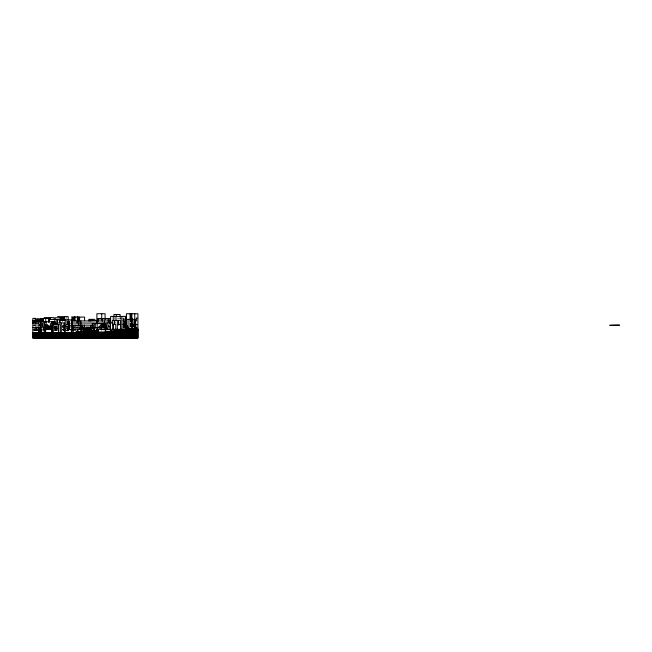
<?xml version="1.0" encoding="UTF-8"?>
<svg xmlns="http://www.w3.org/2000/svg" width="652" height="652" viewBox="0 0 652 652"><rect width="100%" height="100%" fill="white"/><g stroke="black" fill="none" stroke-linecap="round" stroke-linejoin="round"><path stroke-width="0.49" stroke-dasharray="3.26 2.44" d="M135.771 317.989L137.914 317.989M117.27 318.143L121.125 318.143M122.274 318.143L125.803 318.143M136.244 318.094L137.914 318.094M124.997 319.195L123.155 319.195L123.155 324.606L123.13 321.982M122.812 320.034L124.907 320.034M122.372 320.409L124.882 320.409M130.261 320.409L130.677 320.409M122.666 321.452L124.646 321.452L124.646 324.085M122.78 321.982L124.728 321.982M66.096 323.033L70.538 323.033M70.4 323.555L67.906 323.555L67.906 324.085M68.876 323.685L70.204 323.685M65.909 324.085L70.4 324.085M117.409 324.085L119.202 324.085M121.362 324.085L125.803 324.085M130.465 324.085L134.059 324.085M118.142 324.215L120.873 324.215M122.674 324.215L124.915 324.215M130.082 324.215L133.97 324.215M34.165 324.606L34.678 324.606L34.589 325.658M38.924 324.606L43.863 324.606M66.243 324.606L70.4 324.606M117.409 324.606L119.732 324.606M122.674 324.606L127.099 324.606M130.082 324.606L137.914 324.606M130.082 324.737L133.693 324.737M135.795 324.737L137.205 324.737M32.844 325.136L35.469 325.136M38.924 325.136L43.325 325.136M62.299 325.136L70.538 325.136M118.134 325.136L119.023 325.136M123.089 325.136L126.105 325.136M130.082 325.136L137.507 325.136M32.844 325.658L35.893 325.658M37.734 325.658L43.032 325.658M62.445 325.658L70.53 325.658M122.886 325.658L126.105 325.658M130.082 325.658L134.116 325.658M42.551 325.788L43.382 325.788M69.821 325.813L67.335 325.813L67.335 331.086M42.111 326.187L43.48 326.187M54.238 326.187L57.294 326.187M62.445 326.187L64.067 326.187M64.418 326.187L70.53 326.187M108.509 326.187L109.291 326.187M122.886 326.187L126.105 326.187M130.082 326.187L134.116 326.187M42.478 326.318L43.382 326.318M56.105 326.236L56.895 326.236L56.887 331.02M108.419 326.318L109.291 326.318M62.616 326.497L63.855 326.497M42.111 326.709L43.48 326.709M54.238 326.709L58.46 326.709M62.38 326.709L65.436 326.709M66.186 326.709L70.53 326.709M108.419 326.709L109.291 326.709M122.755 326.709L125.111 326.709M130.082 326.709L134.116 326.709M98.248 326.839L99.577 326.839M108.419 326.839L109.748 326.839M54.483 327.231L58.46 327.231M62.299 327.231L70.538 327.231M76.365 327.231L79.251 327.231M98.248 327.231L100.245 327.231M109.748 327.231L108.419 327.231L108.444 324.606M122.755 327.231L126.105 327.231M98.648 327.369L100.074 327.369M52.861 327.76L58.46 327.76M62.445 327.76L64.434 327.76M66.186 327.76L70.4 327.76M76.365 327.76L78.11 327.76M98.248 327.76L100.53 327.76M122.755 327.76L125.502 327.76M54.483 328.282L58.46 328.282M62.918 328.282L64.434 328.282M66.186 328.282L71.394 328.282M76.365 328.282L77.621 328.282M98.509 328.282L100.53 328.282M122.755 328.282L125.991 328.282M33.635 328.812L37.898 328.812M54.483 328.812L58.46 328.812M66.186 328.812L70.4 328.812M32.844 329.333L37.906 329.333M54.483 329.333L58.46 329.333M62.445 329.333L71.964 329.333M62.592 329.545L70.302 329.545M62.592 329.627L70.375 329.602M32.844 329.863L37.906 329.863M54.483 329.863L57.115 329.863M62.445 329.863L70.375 329.863M54.964 329.993L57.115 329.993M32.844 330.385L38.232 330.385M54.475 330.385L58.069 330.385M63.211 330.385L62.845 330.914M64.515 330.385L70.4 330.385M54.475 330.515L56.064 330.515M136.863 318.094L136.863 324.606M136.472 318.094L136.472 324.606M133.587 319.879L133.587 324.606M133.562 326.187L133.562 326.709M133.432 326.709L133.432 322.716L131.647 322.716L131.647 326.709M132.812 324.606L132.812 325.136M132.568 322.716L132.568 326.709M132.364 317.989L132.266 326.709L132.201 317.989M132.022 317.989L132.071 325.136M132.071 325.658L132.071 326.709M131.851 320.768L131.851 326.799M131.769 319.879L131.769 324.606M131.517 317.989L131.517 324.606M131.305 324.085L131.305 324.606M131.264 317.989L131.264 324.606M131.044 317.989L131.109 325.136M130.913 320.768L130.913 326.799M130.881 317.989L130.881 324.606M130.848 325.136L130.848 325.658M130.71 317.989L130.677 325.136M130.587 317.989L130.53 325.136M130.4 317.989L130.465 324.606M124.63 321.452L124.63 324.085M124.475 321.452L124.402 324.606M124.116 324.085L124.116 327.231L124.067 326.709M123.953 324.085L123.953 324.606M123.701 321.452L123.701 324.085M123.448 318.143L123.448 324.085M123.163 326.187L123.163 326.709M120.343 317.41L120.343 319.398M120.107 317.394L120.107 319.301M118.884 321.982L118.933 325.136M118.754 320.034L118.754 324.606M118.452 320.034L118.452 324.606M118.338 324.085L118.338 324.606M115.575 321.77L115.575 323.661M114.76 320.507L114.76 323.808M114.638 317.394L114.638 319.301M114.638 320.254L114.638 323.123M114.385 321.876L114.385 323.767M114.157 320.931L114.141 323.808M108.582 323.914L108.582 327.883M100.245 327.76L100.245 328.282M100.188 327.76L100.188 328.282M99.935 327.76L99.935 328.282M99.406 326.318L99.406 327.231M99.153 325.397L99.153 328.078M98.762 327.231L98.762 327.76M98.648 327.231L98.648 327.76M77.425 327.231L77.425 327.76M77.262 326.522L77.262 327.231M77.278 327.76L77.278 328.282M77.034 326.709L77.034 327.231M76.912 326.522L76.912 327.231M76.806 327.76L76.806 328.282M76.643 327.231L76.643 327.76M70.049 325.658L70.049 326.187M69.78 320.849L69.821 331.086M69.731 323.555L69.731 324.085M69.65 325.658L69.65 326.187M69.674 328.812L69.674 329.333M69.462 325.136L69.462 325.658M69.397 325.813L69.397 331.086M69.308 323.555L69.308 324.085M69.332 327.231L69.332 329.333M69.161 320.849L69.161 330.548M68.941 320.931L68.941 329.333M68.615 320.849L68.615 330.548M68.484 324.085L68.484 323.555L68.411 326.187M68.411 327.231L68.411 329.333M68.387 329.863L68.411 330.914M68.175 321.281L68.175 324.085M68.264 329.863L68.264 330.914M68.036 323.555L68.036 324.085M67.906 329.333L67.906 330.914M67.661 327.76L67.661 328.282M67.539 320.931L67.539 327.231M67.555 328.812L67.555 329.333M67.254 320.931L67.254 323.033M67.164 330.385L67.164 330.914M66.422 324.085L66.422 329.333M66.422 329.863L66.422 330.914M66.219 316.619L66.219 318.486M66.219 319.423L66.219 324.085M63.423 322.789L63.423 330.548M63.211 329.863L63.211 330.914M63.065 330.385L63.065 330.914M62.543 319.879L62.543 321.819M56.854 325.698L56.854 330.548M56.683 330.385L56.683 330.914M56.471 326.187L56.471 330.914M56.333 328.282L56.333 328.812M56.088 325.764L56.121 331.037M55.811 328.812L55.811 329.333M55.754 327.231L55.754 327.76M55.534 326.187L55.534 326.709M55.583 327.231L55.583 331.02M55.127 327.703L55.127 330.572M55.078 325.592L54.964 330.914M54.915 327.76L54.915 328.282M54.809 325.764L54.809 327.76M43.097 322.275L43.097 325.136M42.95 322.275L42.999 326.709M42.763 325.136L42.763 326.709M42.51 322.716L42.51 324.606M42.551 326.187L42.478 326.709M39.911 325.136L39.911 325.658M39.748 324.606L39.748 326.359M39.242 324.606L39.218 326.359M37.449 328.282L37.449 328.812M37.466 329.333L37.466 330.914M37.278 329.333L37.197 330.914M36.936 328.282L36.936 329.333M36.748 329.333L36.748 330.914M36.577 328.282L36.577 328.812M36.577 329.333L36.577 330.914M35.933 328.486L35.933 330.385M35.673 329.333L35.673 330.914M35.485 329.333L35.485 330.914M35.094 329.863L35.094 330.385M34.963 328.282L34.963 328.812M34.874 329.863L34.874 329.333L34.8 330.914M34.589 329.863L34.589 330.914M34.401 329.333L34.401 330.914"/><path stroke-width="0.98" d="M126.504 316.416L110.612 316.416L110.612 323.368M57.555 316.619L68.175 316.619L68.175 320.352M71.956 316.994L72.47 316.994L72.47 320.743M44.124 317.622L54.059 317.622L54.059 319.619M110.612 318.722L97.71 318.828L97.71 320.719M34.678 318.934L40.954 318.934M94.825 319.358L88.811 319.358L88.811 320.931M58.036 319.464L49.047 319.464L49.047 322.112M35.485 320.034L43.325 320.034L43.325 321.909M93.122 320.409L98.15 320.409M32.844 320.67L40.375 320.67M32.844 320.98L36.52 320.98M71.182 320.931L110.758 320.931L110.758 322.822M33.635 321.664L44.295 321.664L44.295 330.597M44.369 321.77L55.061 321.77L55.061 323.767M43.969 321.982L46.088 321.982L46.088 325.764M32.844 322.773L35.933 322.773L35.933 327.532M32.844 322.976L40.905 322.976L40.905 327.899M72.127 323.033L104.638 323.033M57.229 323.661L50.351 323.661L50.351 327.353M102.551 324.085L104.744 324.085M102.234 324.215L104.744 324.215M113.146 324.5L115.763 324.5L115.763 329.863M102.234 324.606L105.966 324.606M102.234 324.737L104.597 324.737M44.149 325.136L47.963 325.136L47.963 326.709M72.127 325.136L93.049 325.136M100.261 325.136L105.966 325.136M106.211 325.267L103.293 325.658M52.584 325.764L51.182 325.764L51.182 328.649M93.301 325.658L90.767 325.658L90.767 327.41M101.101 325.658L106.309 325.658M126.105 325.658L127.523 325.658M71.581 325.813L73.334 325.813L73.334 330.205M50.897 326.187L45.64 326.187L45.664 332.487M126.105 326.187L127.523 326.187M100.53 326.709L103.741 326.709M104.744 326.709L106.211 326.709M126.105 326.709L127.865 326.709M134.581 326.709L135.828 326.709L135.828 327.231M80.881 327.231L82.437 327.231M48.794 327.231L52.038 327.231M73.073 327.231L74.972 327.231M79.911 327.231L94.157 327.231M126.105 327.231L127.865 327.231M134.581 327.231L136.317 327.231L136.317 327.76M79.911 327.394L84.393 327.394L84.393 325.136M91.15 327.369L89.919 327.76M32.844 327.5L39.226 327.5L39.218 332.487M52.641 327.703L39.536 327.76L39.601 332.487M126.105 327.76L127.825 327.76L127.825 328.282M132.429 327.76L131.769 327.76L131.769 328.282M93.546 328.282L88.696 328.282L88.696 330.914M126.105 328.282L128.428 328.282L128.428 328.812M87.898 328.421L85.673 328.421L85.673 329.333M85.673 328.812L88.004 328.812M125.665 328.812L137.914 328.812M79.471 328.942L87.156 328.942M131.81 328.942L135.453 328.942M79.471 329.097L85.42 328.942M38.574 329.333L41.549 329.333L41.549 332.487M72.592 329.333L75.599 329.333M77.295 329.333L88.004 329.333M137.914 329.333L98.012 329.333L98.012 331.966M73.431 329.545L75.453 329.545M83.04 329.464L86.895 329.464M119.886 329.464L137.914 329.464M72.364 329.602L75.453 329.627M82.918 329.602L83.815 329.602M39.218 329.863L38.688 329.863L38.688 332.487M39.601 329.863L44.743 329.863M71.117 329.863L77.841 329.863L77.841 332.487M83.04 329.863L87.841 329.863M88.998 329.863L88.892 330.385M96.398 329.863L98.322 329.863M116.83 329.863L137.914 329.863M82.812 329.993L86.178 329.993M116.83 329.993L137.914 329.993M84.328 330.385L98.322 330.385M117.067 330.385L137.914 330.385M84.328 330.515L89.169 330.515M93.888 330.515L98.248 330.515M117.067 330.515L125.453 330.515M82.918 330.914L98.248 330.914M137.914 330.914L110.237 330.914L110.237 331.436M98.248 331.045L83.815 331.436M82.918 331.436L98.248 331.436M105.331 331.436L137.914 331.436M86.317 331.566L98.248 331.566M137.914 331.966L75.787 331.966L75.787 332.487M76.365 332.096L98.248 332.096M32.844 332.487L137.914 332.487M58.778 332.618L80.351 332.618M32.844 333.017L137.914 333.017M32.844 333.539L137.914 333.539M32.844 334.06L137.914 334.06M32.844 334.59L137.914 334.59M32.844 335.112L137.914 335.112M32.844 335.641L137.914 335.641M32.844 336.163L137.914 336.163M32.844 336.693L137.914 336.693M32.844 337.214L137.914 337.214M32.844 337.744L137.914 337.744M137.311 328.812L137.311 328.282L134.752 328.282L134.752 327.76L136.822 327.76L136.822 328.282M137.124 328.812L137.124 329.333M137.107 329.863L137.107 330.385M136.382 327.76L136.382 328.282M136.048 327.231L135.942 329.333M136.048 329.863L136.048 330.385M135.82 328.282L135.82 328.812M135.445 327.231L135.445 327.76M135.453 328.812L135.453 329.333M135.249 328.812L135.249 319.358L126.953 319.358L126.953 328.282M135.135 328.282L135.135 328.812M135.094 319.358L135.094 328.812M134.752 313.734L134.752 327.231M134.059 329.863L134.059 330.385M133.945 328.812L133.945 328.282L130.172 328.282L130.082 329.333M133.399 328.282L133.399 328.812M132.071 327.76L132.071 328.812M131.851 313.734L131.851 319.765M131.81 328.812L131.81 329.333M130.913 313.734L130.913 319.765M130.082 329.464L130.082 330.385M130.082 313.734L130.082 319.765M128.974 319.358L128.974 328.812M128.094 328.282L128.094 329.333M128.094 329.464L128.094 330.385M127.238 327.231L127.238 327.76M126.447 329.333L126.415 313.734L137.914 313.734L137.914 338.266L32.844 338.266L32.844 318.355L35.469 318.355L35.469 321.094M126.08 316.416L126.08 329.333M125.722 316.416L125.722 329.333M125.453 329.863L125.453 330.914M125.111 330.385L125.111 330.914M124.116 329.993L124.116 330.914M122.128 329.993L122.128 330.914M121.834 316.416L121.834 329.333M120.465 329.863L120.465 320.409L112.576 320.409L112.576 325.136M120.107 316.432L120.107 314.525L113.913 314.525L113.913 316.432M120.139 329.993L120.139 330.914M119.886 329.333L119.886 330.385M118.142 329.333L118.142 329.863M118.142 329.993L118.142 330.914M117.352 320.409L117.352 329.863M117.173 329.333L117.173 331.966M116.276 314.525L116.276 316.432M115.999 316.416L115.999 320.393M115.168 329.333L115.168 331.966M113.269 316.416L113.269 320.393M113.293 324.5L113.293 329.863M112.91 329.863L112.91 322.927L105.404 322.927L105.404 327.883M111.256 330.914L111.256 331.436M111.182 330.914L111.182 331.436M110.424 322.927L110.424 329.863M110.049 322.927L110.049 329.863M109.96 318.722L109.96 321.403M108.86 320.931L108.86 322.822M108.199 321.379L108.199 318.673L98.093 318.673L98.093 321.379M107.849 329.863L107.849 328.282L105.73 328.282L105.73 329.863M107.115 322.927L107.115 328.869M106.252 329.863L106.252 327.231L101.753 327.231L101.753 329.863M105.673 325.136L105.673 327.76M105.265 325.658L105.265 327.41M105.331 329.333L105.331 331.966M105.078 319.586L105.078 313.734L96.895 313.734L96.895 320.556M105.045 325.136L105.045 327.76M104.76 325.658L104.793 327.76M104.581 320.931L104.597 325.658M104.279 324.606L104.279 325.136M104.222 324.215L104.222 325.658M104.075 327.231L104.075 329.863M103.855 325.658L103.749 327.41M103.717 324.737L103.717 325.658M103.138 323.033L103.138 325.136M102.951 324.085L102.951 324.606M102.168 318.673L102.168 321.379M101.712 313.734L101.712 319.586M101.329 329.863L101.329 323.612L92.299 323.612L92.299 328.078M97.604 320.931L97.604 323.033M97.344 330.385L97.344 327.76L93.562 327.76L93.562 330.385M97.172 323.612L97.172 329.863M96.895 320.931L96.895 323.033M96.26 330.914L96.26 331.966M95.29 323.612L95.29 328.078M94.947 331.045L94.947 331.966M94.418 327.76L94.418 330.385M94.271 330.914L94.271 331.436M94.059 323.612L94.059 328.078M93.888 330.385L93.888 331.436M93.448 327.231L93.448 328.812M93.122 328.282L93.122 330.914M92.282 330.385L92.282 330.914M92.282 331.045L92.274 332.487M92.128 330.914L92.128 331.436M91.94 319.358L91.94 320.931M91.117 328.282L91.117 330.914M90.987 328.282L90.987 330.914M90.294 330.385L90.294 330.914M90.294 331.045L90.294 331.966M90.155 319.358L90.155 320.931M89.919 319.358L89.919 320.931M89.862 330.914L89.862 331.436M89.169 330.385L89.088 331.966L89.031 331.436M88.941 327.231L88.998 330.914M88.305 330.515L88.305 331.436M88.036 327.231L88.036 330.385M87.645 329.333L87.645 329.863M87.311 329.333L87.286 327.891M87.197 329.863L87.254 330.914M87.123 327.231L87.123 330.385M87.018 331.436L87.018 331.966M86.895 328.812L86.895 329.333M86.895 331.436L86.895 331.966M86.52 330.385L86.52 330.914M86.431 327.231L86.431 328.632M86.317 328.942L86.317 330.385M86.317 330.515L86.317 331.966M86.186 329.333L86.203 330.914M86.064 329.863L86.064 330.385M85.045 330.914L85.045 331.436M84.89 331.436L84.89 331.966M84.727 330.515L84.727 331.436M84.597 320.784L84.597 317.092L78.974 317.092L78.974 320.784M84.328 329.464L84.434 331.966M84.084 327.231L84.084 329.333M83.986 331.436L83.986 331.966M83.815 329.863L83.815 330.914M83.57 329.333L83.57 331.966M82.437 325.136L82.437 327.394M81.435 329.333L81.435 331.966M80.881 320.931L80.881 327.394M80.742 329.333L80.742 331.966M80.432 329.17L80.498 325.446L75.086 325.446L75.086 330.099M80.351 332.096L80.351 333.017M79.609 317.092L79.609 320.784M78.982 325.446L78.982 329.17M78.77 320.931L78.77 325.136M78.33 320.743L78.33 316.994L73.472 316.994L73.529 320.743M78.354 332.096L78.354 333.017M78.077 316.994L78.077 320.743M77.702 329.333L77.702 331.966M77.466 316.994L77.466 320.743M77.36 316.994L77.36 320.743M77.083 320.931L77.083 323.033M76.365 331.966L76.365 333.017M75.086 316.994L75.086 320.743M74.328 316.994L74.328 320.743M74.149 316.994L74.149 320.743M73.244 329.863L73.244 332.487M72.568 325.813L72.568 330.205M72.127 320.931L72.127 326.538M71.981 316.994L71.956 320.743M72.013 329.863L72.013 332.487M71.427 332.487L71.427 319.879L56.854 319.879L56.854 324.729M68.028 332.487L68.028 333.017M65.608 332.487L65.608 333.017M65.135 319.879L65.135 332.487M64.809 332.487L64.809 333.017M64.638 316.619L64.638 320.352M64.662 332.487L64.662 322.976L57.197 322.976L57.197 324.883M63.66 320.482L63.66 317.777L55.2 317.777L55.2 319.578M63.154 317.777L63.154 320.482M62.576 317.777L62.576 320.482M61.85 317.777L61.85 320.482M61.516 332.487L61.516 333.017M61.467 317.777L61.467 320.482M61.288 322.976L61.288 332.487M60.416 332.487L60.416 333.017M60.212 317.777L60.212 320.482M60.196 332.487L60.196 324.606L52.437 324.606L52.437 332.487M60.017 319.879L60.017 322.789M59.666 319.879L59.666 322.789M58.778 332.487L58.778 333.017M58.525 324.606L58.525 332.487M57.433 319.879L57.433 324.729M54.841 319.464L54.841 323.889M54.809 321.77L54.809 323.767M53.497 321.77L53.497 323.767M53.301 324.606L53.301 332.487M52.788 321.77L52.788 323.767M52.046 323.661L52.046 326.432M51.989 332.487L51.989 329.333L45.347 329.333L45.347 332.487L45.298 327.76L45.371 328.282M51.655 321.77L51.655 323.767M51.655 329.333L51.655 332.487M50.88 327.703L50.88 329.619M50.669 327.703L50.669 329.619M50.489 317.622L50.489 319.619M50.025 326.187L50.025 327.932M49.397 317.622L49.528 319.619M49.438 327.703L49.438 329.619M49.275 327.703L49.275 329.619M48.916 322.275L48.916 318.461L40.391 318.461L40.391 320.368M48.737 327.76L48.737 329.651M48.085 327.76L48.085 329.651M47.612 325.136L47.604 327.932M47.352 325.136L47.352 326.709M47.009 327.76L47.009 329.651M45.999 327.76L45.999 329.651M45.721 318.461L45.721 322.275M45.526 325.136L45.526 328.282M44.76 327.76L44.743 332.487M44.548 321.982L44.548 325.764M44.54 327.76L44.54 328.282M44.181 329.863L44.181 332.487M43.782 327.76L43.782 328.282M43.097 318.461L43.097 321.322M42.95 318.461L42.95 321.322M41.964 318.461L41.964 320.368M41.809 318.461L41.809 320.368M41.28 320.034L41.28 321.909M40.994 321.664L40.994 328.38M40.758 329.333L40.807 332.487M40.522 318.461L40.522 320.368M40.285 329.333L40.285 332.487M38.957 329.333L38.957 332.487M38.549 327.5L38.549 332.487M38.15 322.976L38.15 327.899M37.922 318.934L37.922 320.825M33.692 320.98L33.692 322.895M619.4 325.136L609.889 325.291L619.4 325.136M101.973 327.41L101.973 325.658L101.94 327.41"/></g></svg>
